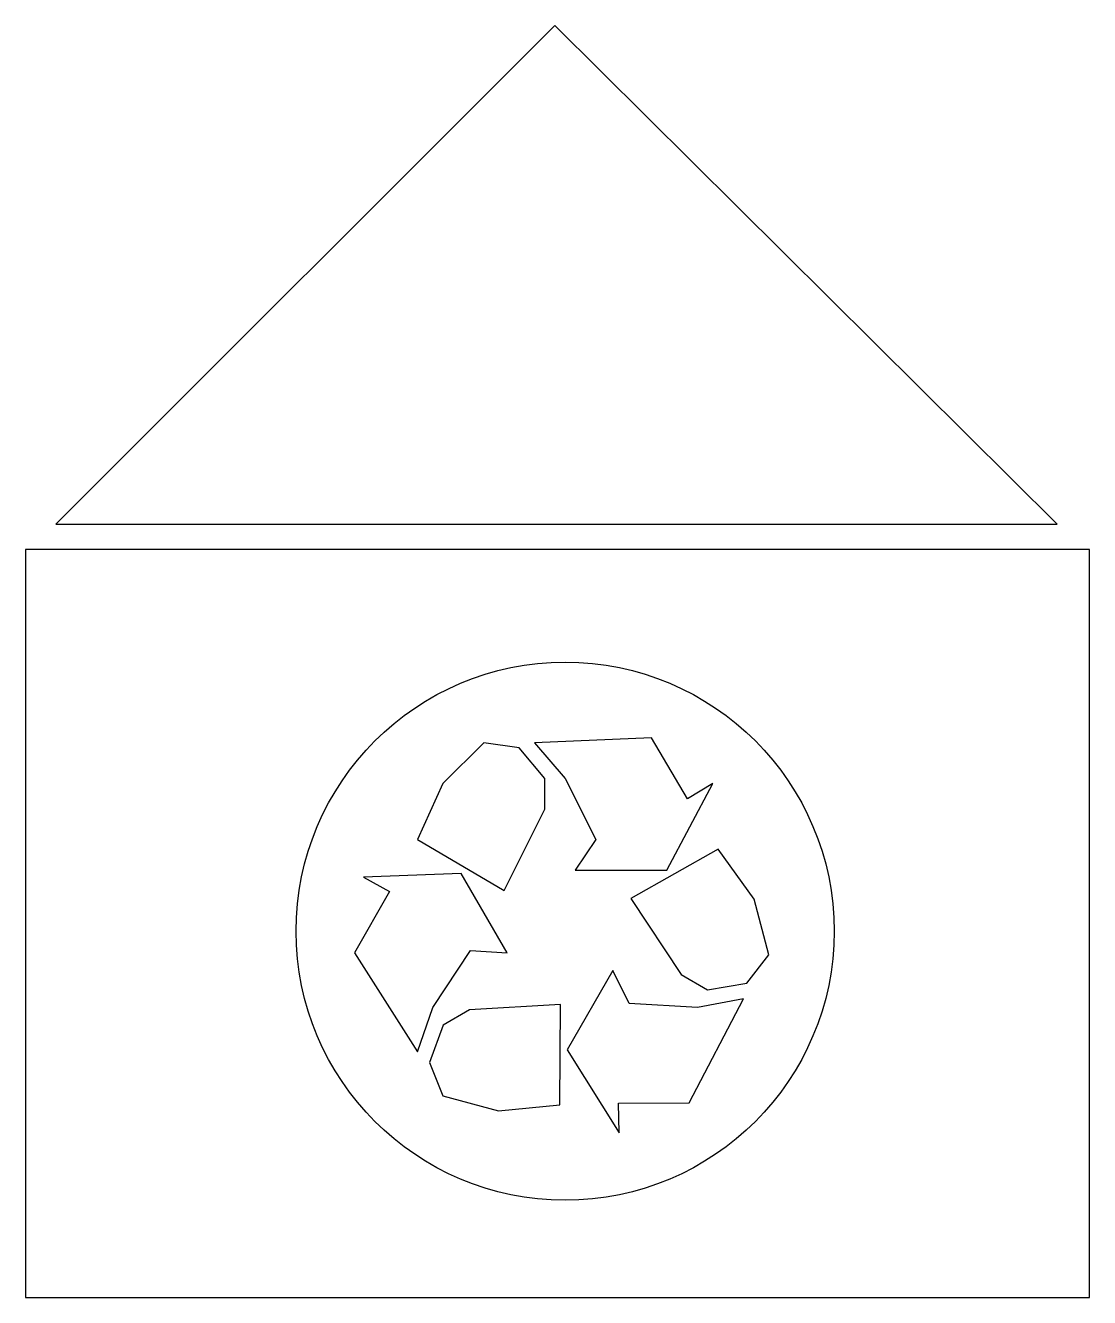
# Model space of a CAD drawing. Extents: x -0.86 to 0.83, y -0.58 to 1.44.
import ezdxf

# ---------------------------------------------------------------- set-up
doc = ezdxf.new("R2010")
doc.units = 0
doc.layers.get('0').update_dxf_attribs({"linetype": 'CONTINUOUS'})

msp = doc.modelspace()

# ---------------------------------------------------------------- linework, layer by layer
at = {"color": 0}
for points in [[(-0.0162, 1.4413), (-0.8103, 0.6478), (0.7832, 0.6478)], [(-0.8589, -0.583), (0.8346, -0.583), (0.8346, 0.6073), (-0.8589, 0.6073)], [(-0.0486, 0.2996), (0, 0.2429), (0.0486, 0.1457), (0.0162, 0.0972), (0.1621, 0.0972), (0.235, 0.2348), (0.1945, 0.2105), (0.1377, 0.3077)], [(-0.235, 0.1457), (-0.0972, 0.0648), (-0.0324, 0.1943), (-0.0324, 0.2429), (-0.0729, 0.2915), (-0.1296, 0.2996), (-0.1945, 0.2348)], [(0.2437, 0.1306), (0.1047, 0.0518), (0.1845, -0.0691), (0.2266, -0.0934), (0.2889, -0.0826), (0.3243, -0.0375), (0.3006, 0.051)], [(-0.2351, -0.1919), (-0.2104, -0.1215), (-0.1505, -0.0308), (-0.0922, -0.0345), (-0.1652, 0.0918), (-0.3208, 0.0861), (-0.2796, 0.0632), (-0.3353, -0.0345)], [(0.2838, -0.1077), (0.2104, -0.1215), (0.1019, -0.115), (0.076, -0.0626), (0.0031, -0.1889), (0.0859, -0.3209), (0.0851, -0.2737), (0.1976, -0.2731)], [(-0.0087, -0.2764), (-0.0075, -0.1166), (-0.1521, -0.1252), (-0.1942, -0.1495), (-0.216, -0.2089), (-0.1946, -0.2621), (-0.1061, -0.2858)]]:
    msp.add_lwpolyline(points, close=True, dxfattribs=at)
msp.add_circle((0, 0), 0.4281, dxfattribs=at)

doc.saveas('drawing.dxf')
